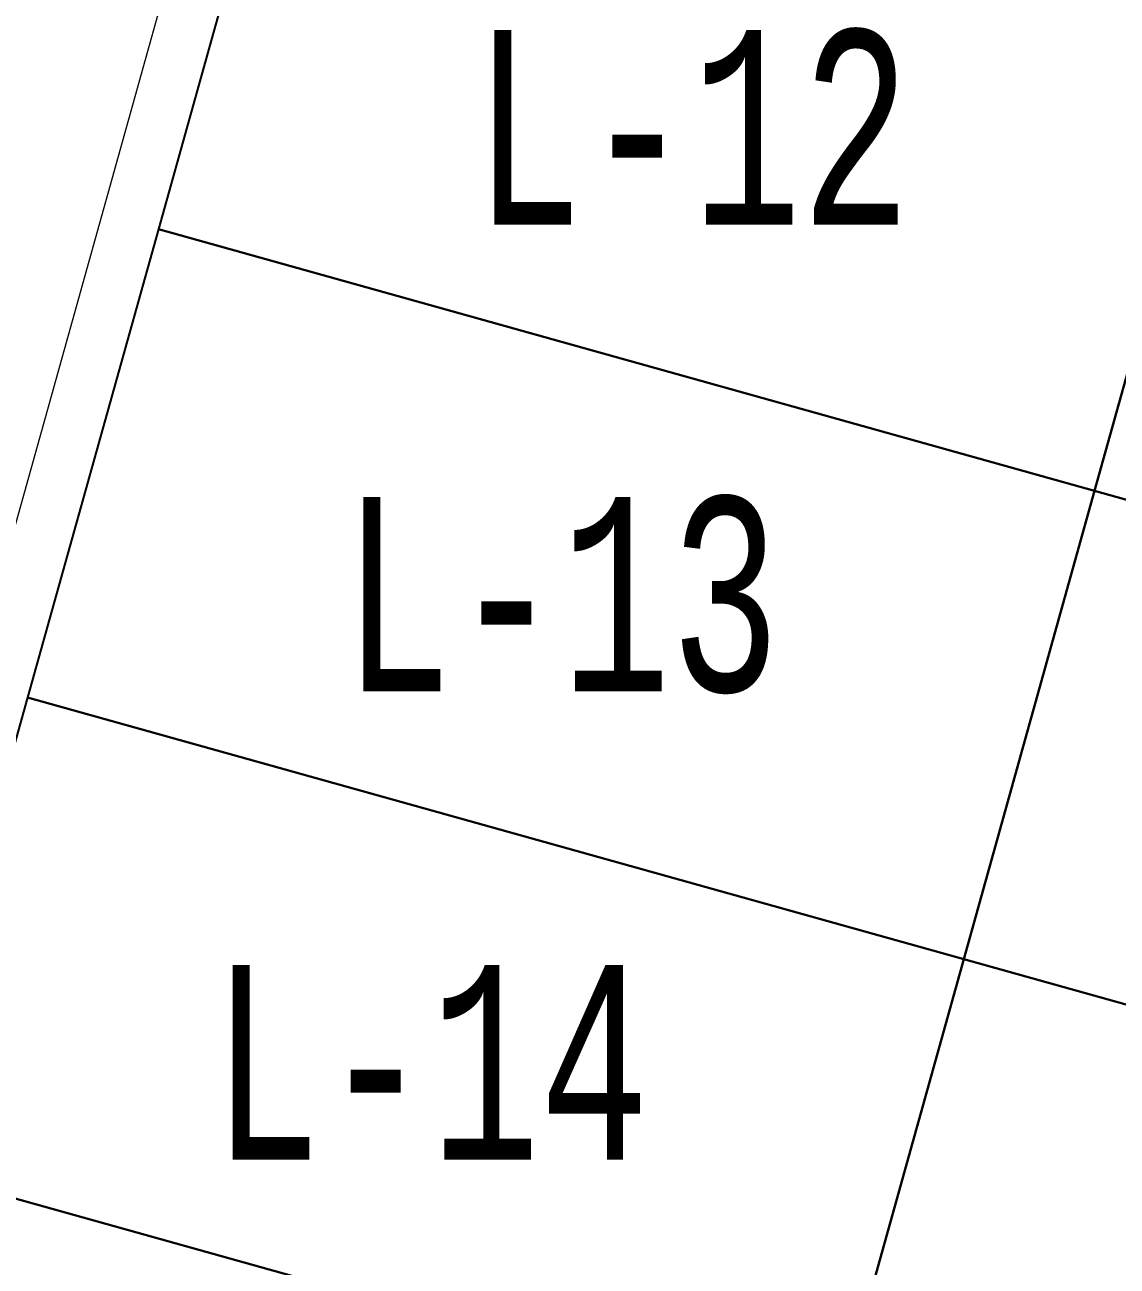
# Model space of a CAD drawing. Header units: millimetres. Extents: x 474016 to 477875, y 2288607 to 2292200.
# Drawn here: x 474351.24 to 474379.33, y 2289330.56 to 2289362.47 of the extents above; entities that cross this region are included whole.
import ezdxf
from ezdxf.enums import TextEntityAlignment as Align

# ---------------------------------------------------------------- set-up
doc = ezdxf.new("R2010")
doc.units = ezdxf.units.MM
doc.header["$LTSCALE"] = 50
doc.layers.add('BANQUETA', color=251, linetype='Continuous', lineweight=5)
doc.layers.add('CVL_LOTIF', color=1, linetype='Continuous')
doc.layers.add('MZ Y LT', color=7, linetype='Continuous', lineweight=13, true_color=0x0d2bf2)
doc.styles.add('MONOTXT4', font='MONOTXT4.shx', dxfattribs={"width": 0.55})

msp = doc.modelspace()

# ---------------------------------------------------------------- linework, layer by layer
at = {"layer": 'BANQUETA'}
msp.add_lwpolyline([(474404.694, 2289541.819, -0.540591), (474407.884, 2289542.831), (474449.322, 2289509.046, -0.298203), (474449.984, 2289506.958), (474377.368, 2289247.051, -0.414214), (474374.904, 2289245.663), (474327.711, 2289258.848, -0.414214), (474326.323, 2289261.312), (474404.694, 2289541.819)], format="xyb", dxfattribs=at)
at = {"layer": 'BANQUETA', "color": 1}
msp.add_lwpolyline([(474427.339, 2289524.388), (474351.845, 2289254.182)], dxfattribs=at)
at = {"layer": 'BANQUETA'}
msp.add_lwpolyline([(474361.403, 2289381.298), (474327.768, 2289260.909)], dxfattribs=at)
at = {"layer": 'CVL_LOTIF'}
for points in [[(474382.118, 2289362.532), (474358.04, 2289369.259), (474354.676, 2289357.22), (474378.754, 2289350.493)], [(474406.196, 2289355.805), (474382.118, 2289362.532), (474378.754, 2289350.493), (474402.832, 2289343.766)], [(474378.754, 2289350.493), (474354.676, 2289357.22), (474351.313, 2289345.181), (474375.391, 2289338.454)], [(474402.832, 2289343.766), (474378.754, 2289350.493), (474375.391, 2289338.454), (474399.468, 2289331.727)], [(474375.391, 2289338.454), (474351.313, 2289345.181), (474347.949, 2289333.142), (474372.027, 2289326.415)], [(474399.468, 2289331.727), (474375.391, 2289338.454), (474372.027, 2289326.415), (474396.105, 2289319.688)], [(474372.027, 2289326.415), (474347.949, 2289333.142), (474344.586, 2289321.103), (474368.663, 2289314.376)]]:
    msp.add_lwpolyline(points, close=True, dxfattribs=at)

# ---------------------------------------------------------------- texts
at = {"layer": 'MZ Y LT', "lineweight": 13, "style": 'MONOTXT4', "width": 0.65}
for s, p in [('L-12', (474368.397, 2289359.876)), ('L-13', (474365.033, 2289347.837)), ('L-14', (474361.67, 2289335.798))]:
    msp.add_text(s, height=5, dxfattribs=at).set_placement(p, align=Align.MIDDLE)

doc.saveas('drawing.dxf')
